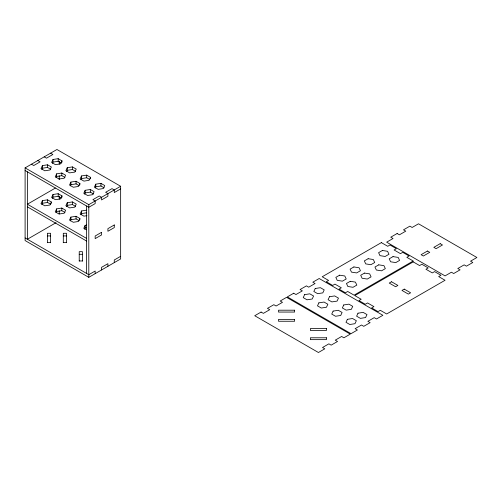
<?xml version="1.0" encoding="UTF-8"?>
<svg xmlns="http://www.w3.org/2000/svg" width="502" height="502" viewBox="0 0 502 502"><rect width="100%" height="100%" fill="white"/><g stroke="black" fill="none" stroke-linecap="round" stroke-linejoin="round"><path stroke-width="0.75" d="M42.388 165.61L41.001 168.597L44.791 170.787L49.974 169.983L51.361 166.997L47.571 164.807L42.388 165.61L42.388 168.233L41.835 169.431M53.005 159.479L51.618 162.466L55.408 164.656L60.585 163.853L61.978 160.866L58.182 158.676L53.005 159.479L53.005 162.102L52.453 163.301M42.388 200.631L41.001 203.624L44.791 205.807L49.974 205.011L51.361 202.017L47.571 199.827L42.388 200.631L42.388 203.26L41.835 204.452M56.644 173.836L55.258 176.829L59.048 179.019L64.225 178.216L65.618 175.223L61.821 173.039L56.644 173.836L56.644 176.466L56.092 177.658M53.005 194.5L51.618 197.493L55.408 199.683L60.585 198.88L61.978 195.887L58.182 193.703L53.005 194.5L53.005 197.129L52.453 198.328M67.262 167.706L65.875 170.699L69.665 172.889L74.842 172.086L76.229 169.099L72.439 166.909L67.262 167.706L67.262 170.335L66.703 171.533M56.644 208.863L55.258 211.85L59.048 214.04L64.225 213.237L65.618 210.25L61.821 208.06L56.644 208.863L56.644 211.486L56.092 212.685M70.901 182.069L69.514 185.056L73.305 187.246L78.481 186.449L79.868 183.456L76.078 181.266L70.901 182.069L70.901 184.692L70.343 185.891M67.262 202.733L65.875 205.72L69.665 207.91L74.842 207.113L76.229 204.119L72.439 201.929L67.262 202.733L67.262 205.362L66.703 206.554M81.519 175.938L80.125 178.932L83.922 181.115L89.099 180.318L90.485 177.325L86.695 175.135L81.519 175.938L81.519 178.568L80.96 179.76M70.901 217.09L69.514 220.083L73.305 222.273L78.481 221.47L79.868 218.477L76.078 216.293L70.901 217.09L70.901 219.719L70.343 220.918M85.158 190.296L83.771 193.289L87.561 195.479L92.738 194.676L94.125 191.689L90.335 189.499L85.158 190.296L85.158 192.925L84.6 194.123M86.695 210.162L81.519 210.965L80.125 213.952L83.922 216.142L86.877 215.684M80.96 214.787L81.519 213.588L81.519 210.965M95.769 184.171L94.382 187.158L98.179 189.348L103.356 188.545L104.742 185.558L100.952 183.368L95.769 184.171L95.769 186.794L95.217 187.993M86.639 225.091L85.158 225.323L83.771 228.31L86.294 229.772M84.6 229.144L85.158 227.952L85.158 225.323M25.1 167.881L56.946 149.496L120.643 186.273L120.643 258.944L88.798 277.33L25.1 240.558L25.1 167.881L88.798 204.659L120.643 186.273M55.402 188.043L27.378 204.22L86.52 238.368M56.036 222.693L27.378 239.247L27.378 171.822M120.643 188.896L114.274 192.573L114.274 189.951L112.002 188.633L105.627 192.31L107.905 193.628L107.905 196.251L101.536 199.928L101.536 197.305L99.258 195.987L92.889 199.664L95.167 200.982L95.167 203.605L88.798 207.282L25.1 170.511M120.643 256.321L114.274 259.998L114.274 262.621M53.005 162.102L58.182 161.305L61.344 163.125M42.388 168.233L47.571 167.43L50.727 169.256M67.262 170.335L72.439 169.532L75.601 171.358M56.644 176.466L61.821 175.662L64.984 177.488M81.519 178.568L86.695 177.764L89.858 179.59M70.901 184.692L76.078 183.895L79.241 185.715M95.769 186.794L100.952 185.997L104.109 187.817M53.005 197.129L58.182 196.326L61.344 198.152M85.158 192.925L90.335 192.122L93.497 193.948M42.388 203.26L47.571 202.457L50.727 204.283M67.262 205.362L72.439 204.559L75.601 206.385M56.644 211.486L61.821 210.689L64.984 212.509M81.519 213.588L86.695 212.785M70.901 219.719L76.078 218.916L79.241 220.742M85.158 227.952L86.639 227.72M47.376 235.915L50.595 235.915M63.302 235.915L66.521 235.915M47.376 242.573L50.595 242.573M63.302 242.573L66.521 242.573M79.228 254.301L82.441 254.301M79.228 260.965L82.441 260.965M50.576 153.173L52.854 154.484L46.485 158.168L44.207 156.85M37.838 160.527L40.116 161.845L33.747 165.522L31.469 164.204M27.378 206.849L86.52 240.998M25.1 237.929L88.798 274.707L95.167 271.03L95.167 273.653M107.905 266.298L107.905 263.675L101.536 267.353L101.536 269.976M100.952 183.368L100.952 185.997M90.485 177.325L90.485 178.643M90.335 189.499L90.335 192.122M88.798 204.659L88.798 277.33M86.695 175.135L86.695 177.764M86.52 205.971L86.52 273.395M82.441 261.115L82.441 251.678L79.228 251.678L79.228 261.115M79.868 183.456L79.868 184.767M79.868 218.477L79.868 219.794M76.078 181.266L76.078 183.895M76.078 216.293L76.078 218.916M72.439 166.909L72.439 169.532M72.439 201.929L72.439 204.559M66.521 242.723L66.521 233.286L63.302 233.286L63.302 242.723M61.978 160.866L61.978 162.177M61.978 195.887L61.978 197.204M61.821 173.039L61.821 175.662M61.821 208.06L61.821 210.689M59.223 161.148L59.223 164.236M59.223 175.807L59.223 179.666M59.223 196.175L59.223 199.256M59.223 210.827L59.223 213.915M58.182 158.676L58.182 161.305M58.182 193.703L58.182 196.326M51.361 202.017L51.361 203.335M50.595 242.723L50.595 233.286L47.376 233.286L47.376 242.723M47.571 164.807L47.571 167.43M47.571 199.827L47.571 202.457M304.62 294.63L303.233 297.617L307.023 299.807L312.2 299.004L313.587 296.017L309.797 293.827L304.62 294.63M315.231 288.499L313.844 291.486L317.64 293.676L322.817 292.879L324.204 289.886L320.414 287.696L315.231 288.499M318.877 302.857L317.484 305.85L321.28 308.04L326.457 307.237L327.844 304.243L324.054 302.06L318.877 302.857M329.488 296.726L328.101 299.719L331.891 301.909L337.074 301.106L338.461 298.119L334.671 295.929L329.488 296.726M333.127 311.089L331.74 314.076L335.531 316.266L340.714 315.469L342.1 312.476L338.31 310.286L333.127 311.089M343.744 304.959L342.358 307.952L346.148 310.136L351.331 309.339L352.718 306.345L348.921 304.156L343.744 304.959M347.384 319.316L345.997 322.309L349.787 324.499L354.97 323.696L356.357 320.709L352.567 318.519L347.384 319.316M358.001 313.192L356.615 316.178L360.405 318.368L365.582 317.565L366.975 314.578L363.178 312.388L358.001 313.192M101.536 232.326L95.167 236.003L95.167 238.632L101.536 234.955L101.536 232.326M114.274 224.971L107.905 228.648L107.905 231.278L114.274 227.601L114.274 224.971M261.09 312.049L254.721 315.727L318.419 352.504L324.788 348.827L322.516 347.516L328.885 343.832L331.157 345.15L337.526 341.473L335.254 340.155L341.624 336.478L343.895 337.796L350.264 334.119L286.573 297.341L280.204 301.018L282.475 302.336L276.106 306.013L273.828 304.695L267.459 308.372L269.737 309.69L263.368 313.367L261.09 312.049M293.701 293.224L287.326 296.902L351.023 333.679L357.393 330.002L355.121 328.691L361.49 325.007L363.762 326.325L370.131 322.648L367.859 321.33L374.228 317.653L376.506 318.971L382.875 315.294L319.178 278.516L312.809 282.193L315.08 283.511L308.711 287.188L306.44 285.87L300.07 289.547L302.342 290.865L295.973 294.542L293.701 293.224M381.357 242.617L322.209 276.765L328.578 280.442L326.306 281.754L332.675 285.431L334.947 284.119L341.316 287.797L339.045 289.114L345.414 292.791L347.691 291.474L354.061 295.151L413.202 261.002L406.833 257.325L409.111 256.014L402.742 252.337L400.464 253.648L394.095 249.971L396.373 248.659L389.998 244.982L387.726 246.294L381.357 242.617M397.126 233.512L390.757 237.189L393.035 238.5L386.666 242.177L445.054 275.893L451.423 272.216L453.695 273.527L460.064 269.85L457.793 268.532L464.162 264.855L466.433 266.173L472.802 262.496L470.531 261.178L476.9 257.501L418.511 223.792L412.142 227.469L409.87 226.157L403.495 229.834L405.773 231.146L399.404 234.823L397.126 233.512M339.628 275.178L335.838 277.368L337.225 280.354L342.402 281.158L346.192 278.968L344.805 275.981L339.628 275.178M353.885 266.945L350.095 269.135L351.482 272.128L356.658 272.925L360.449 270.735L359.062 267.748L353.885 266.945M368.142 258.718L364.345 260.902L365.738 263.895L370.915 264.698L374.705 262.508L373.319 259.515L368.142 258.718M382.392 250.485L378.602 252.675L379.989 255.662L385.172 256.466L388.962 254.276L387.575 251.289L382.392 250.485M350.245 281.308L346.455 283.492L347.842 286.485L353.019 287.288L356.809 285.098L355.422 282.105L350.245 281.308M364.502 273.075L360.706 275.265L362.099 278.252L367.276 279.056L371.066 276.866L369.679 273.879L364.502 273.075M378.753 264.843L374.963 267.033L376.349 270.026L381.533 270.823L385.323 268.639L383.936 265.646L378.753 264.843M393.01 256.616L389.219 258.806L390.606 261.793L395.789 262.596L399.579 260.406L398.193 257.413L393.01 256.616M427.459 251.025L421.09 254.702L423.368 256.014L429.737 252.337L427.459 251.025M440.198 243.671L433.828 247.348L436.106 248.659L442.475 244.982L440.198 243.671M413.202 261.881L354.814 295.59L361.183 299.267L358.911 300.579L365.28 304.256L367.558 302.944L373.927 306.622L371.649 307.939L378.019 311.616L380.296 310.299L386.666 313.976L445.054 280.267L438.685 276.589L440.957 275.278L434.588 271.601L432.31 272.912L425.941 269.235L428.219 267.924L421.849 264.247L419.572 265.558L413.202 261.881M391.516 281.754L389.245 283.072L395.614 286.749L397.885 285.431L391.516 281.754M404.254 289.114L401.983 290.426L408.352 294.103L410.623 292.791L404.254 289.114M294.611 310.205L278.528 310.205L278.528 312.062L294.611 312.062L294.611 310.205M294.611 319.397L278.528 319.397L278.528 321.255L294.611 321.255L294.611 319.397M326.463 328.59L310.374 328.59L310.374 330.448L326.463 330.448L326.463 328.59M326.463 337.783L310.374 337.783L310.374 339.641L326.463 339.641L326.463 337.783"/></g></svg>
